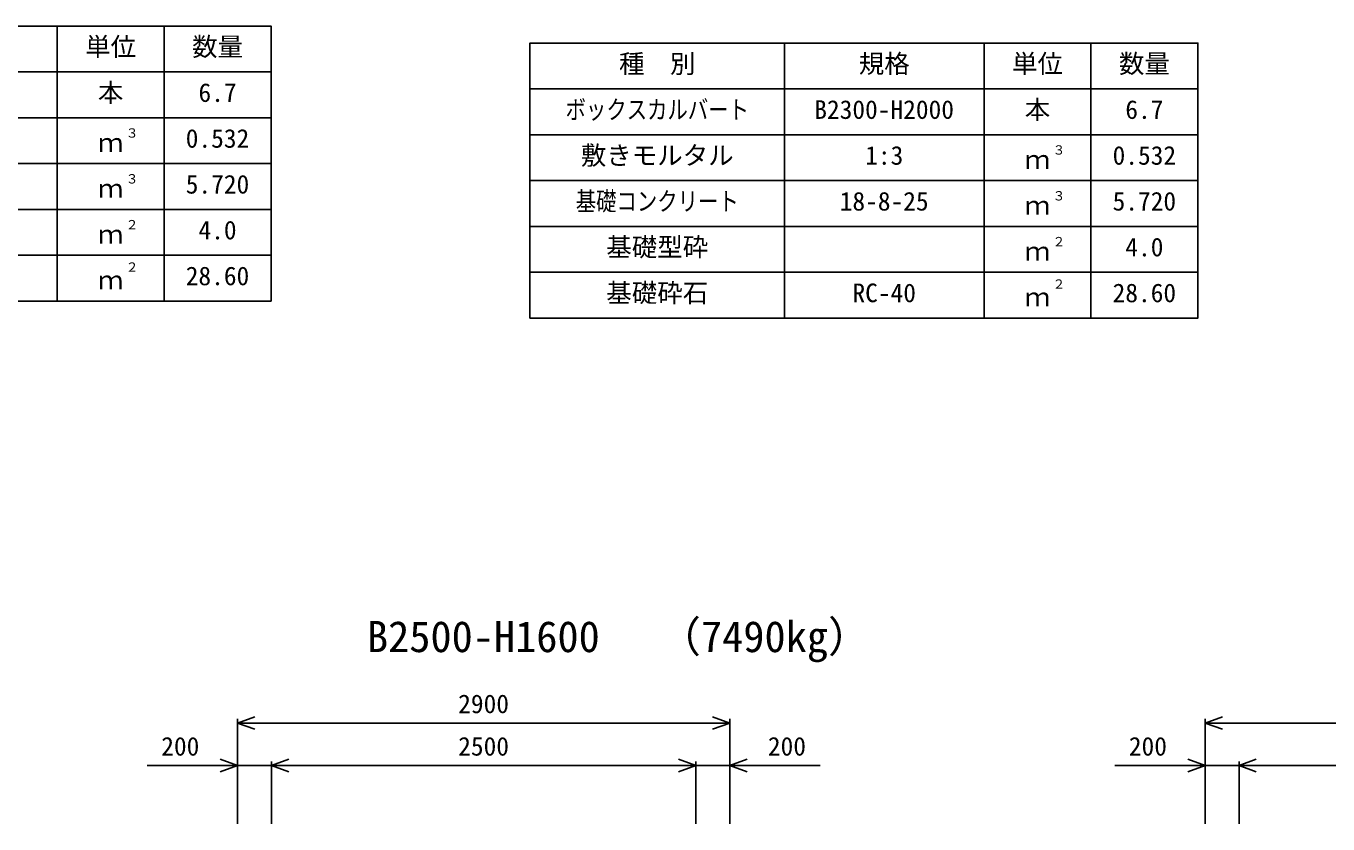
# Model space of a CAD drawing. Units: millimetres, scale not verified. Extents: x -100800 to 100800, y -35640 to 35640.
# Drawn here: x 29543 to 37213, y 9158 to 13859 of the extents above; entities that cross this region are included whole.
import ezdxf
from ezdxf.enums import TextEntityAlignment as Align

# ---------------------------------------------------------------- set-up
doc = ezdxf.new("R2010")
doc.units = ezdxf.units.MM
doc.header["$LTSCALE"] = 120
for name, color, linetype, lineweight in [('0-0_DIM', 7, 'Continuous', 25), ('0-3_HYO', 3, 'Continuous', 25), ('0-4_HYO2', 4, 'Continuous', 25), ('0-7_TXT', 7, 'Continuous', 25)]:
    doc.layers.add(name, color=color, linetype=linetype, lineweight=lineweight)
doc.styles.add('ＭＳ ゴシック', font='')
doc.styles.get('ＭＳ ゴシック').set_extended_font_data('MS Gothic')

msp = doc.modelspace()

# ---------------------------------------------------------------- linework, layer by layer
at = {"layer": '0-0_DIM'}
for p, q in [((30789.1, 9776.6), (30789.1, 9158)), ((30789.1, 9752.6), (33689.1, 9752.6)), ((33689.1, 9776.6), (33689.1, 9158)), ((36489.1, 9776.6), (36489.1, 9158)), ((36489.1, 9752.6), (39389.1, 9752.6)), ((30989.1, 9526.6), (30989.1, 9158)), ((33489.1, 9526.6), (33489.1, 9158)), ((36689.1, 9526.6), (36689.1, 9158)), ((30256.4, 9502.6), (30789.1, 9502.6)), ((34221.8, 9502.6), (33689.1, 9502.6)), ((35956.4, 9502.6), (36489.1, 9502.6))]:
    msp.add_line(p, q, dxfattribs=at)
for points in [[(30890.6, 9715.7), (30789.1, 9752.6), (30890.6, 9789.6)], [(33587.6, 9715.7), (33689.1, 9752.6), (33587.6, 9789.6)], [(36590.6, 9715.7), (36489.1, 9752.6), (36590.6, 9789.6)], [(30687.6, 9465.7), (30789.1, 9502.6), (30687.6, 9539.6)], [(31090.6, 9465.7), (30989.1, 9502.6), (31090.6, 9539.6)], [(33387.6, 9465.7), (33489.1, 9502.6), (33387.6, 9539.6)], [(33790.6, 9465.7), (33689.1, 9502.6), (33790.6, 9539.6)], [(36387.6, 9465.7), (36489.1, 9502.6), (36387.6, 9539.6)], [(36790.6, 9465.7), (36689.1, 9502.6), (36790.6, 9539.6)], [(30789.1, 9502.6), (30989.1, 9502.6), (33489.1, 9502.6), (33689.1, 9502.6)], [(36489.1, 9502.6), (36689.1, 9502.6), (39189.1, 9502.6), (39389.1, 9502.6)]]:
    msp.add_lwpolyline(points, dxfattribs=at)
at = {"layer": '0-3_HYO'}
for p, q in [((29726.6, 13858.6), (29726.6, 12238.6)), ((30356.6, 13858.6), (30356.6, 12238.6)), ((34011.6, 13758.6), (34011.6, 12138.6)), ((35186.6, 13758.6), (35186.6, 12138.6)), ((35816.6, 13758.6), (35816.6, 12138.6)), ((27051.6, 13588.6), (30986.6, 13588.6)), ((32511.6, 13488.6), (36446.6, 13488.6))]:
    msp.add_line(p, q, dxfattribs=at)
for points in [[(27051.6, 12238.6), (30986.6, 12238.6), (30986.6, 13858.6), (27051.6, 13858.6)], [(32511.6, 12138.6), (36446.6, 12138.6), (36446.6, 13758.6), (32511.6, 13758.6)]]:
    msp.add_lwpolyline(points, close=True, dxfattribs=at)
at = {"layer": '0-4_HYO2'}
for p, q in [((27051.6, 13318.6), (30986.6, 13318.6)), ((32511.6, 13218.6), (36446.6, 13218.6)), ((27051.6, 13048.6), (30986.6, 13048.6)), ((32511.6, 12948.6), (36446.6, 12948.6)), ((27051.6, 12778.6), (30986.6, 12778.6)), ((32511.6, 12678.6), (36446.6, 12678.6)), ((27051.6, 12508.6), (30986.6, 12508.6)), ((32511.6, 12408.6), (36446.6, 12408.6))]:
    msp.add_line(p, q, dxfattribs=at)

# ---------------------------------------------------------------- texts
at = {"layer": '0-0_DIM', "style": 'ＭＳ ゴシック'}
for s, p in [('2900', (32089.1, 9777.6)), ('200', (30339.8, 9527.6)), ('2500', (32089.1, 9527.6)), ('200', (33913.4, 9527.6)), ('200', (36039.8, 9527.6))]:
    msp.add_text(s, height=110, dxfattribs=at).set_placement(p, align=Align.BOTTOM_LEFT)
at = {"layer": '0-7_TXT', "style": 'ＭＳ ゴシック'}
for s, height, p in [('単位', 110, (29891.6, 13648.6)), ('数量', 110, (30521.6, 13648.6)), ('種\u3000別', 110, (33036.6, 13548.6)), ('規格', 110, (34449.1, 13548.6)), ('単位', 110, (35351.6, 13548.6)), ('数量', 110, (35981.6, 13548.6)), ('本', 110, (29966.6, 13378.6)), ('6.7', 110, (30559.1, 13378.6)), ('B2300-H2000', 110, (34186.6, 13278.6)), ('本', 110, (35426.6, 13278.6)), ('6.7', 110, (36019.1, 13278.6)), ('ｍ', 110, (29966.6, 13083.6)), ('３', 55, (30130.5, 13184.5)), ('0.532', 110, (30484.1, 13108.6)), ('敷きモルタル', 110, (32811.6, 13008.6)), ('1:3', 110, (34486.6, 13008.6)), ('３', 55, (35590.5, 13084.5)), ('0.532', 110, (35944.1, 13008.6)), ('ｍ', 110, (35426.6, 12983.6)), ('３', 55, (30130.5, 12914.5)), ('5.720', 110, (30484.1, 12838.6)), ('ｍ', 110, (29966.6, 12813.6)), ('３', 55, (35590.5, 12814.5)), ('18-8-25', 110, (34336.6, 12738.6)), ('ｍ', 110, (35426.6, 12713.6)), ('5.720', 110, (35944.1, 12738.6)), ('ｍ', 110, (29966.6, 12543.6)), ('２', 55, (30130.5, 12644.5)), ('4.0', 110, (30559.1, 12568.6)), ('基礎型砕', 110, (32961.6, 12468.6)), ('２', 55, (35590.5, 12544.5)), ('4.0', 110, (36019.1, 12468.6)), ('ｍ', 110, (35426.6, 12443.6)), ('２', 55, (30130.5, 12394.5)), ('28.60', 110, (30484.1, 12298.6)), ('ｍ', 110, (29966.6, 12273.6)), ('基礎砕石', 110, (32961.6, 12198.6)), ('２', 55, (35590.5, 12294.5)), ('RC-40', 110, (34411.6, 12198.6)), ('ｍ', 110, (35426.6, 12173.6)), ('28.60', 110, (35944.1, 12198.6)), ('（7490kg）', 183.3, (33269.3, 10115.3)), ('B2500-H1600', 183.3, (31551.6, 10115.3))]:
    msp.add_text(s, height=height, dxfattribs=at).set_placement(p, align=Align.BOTTOM_LEFT)
at = {"layer": '0-7_TXT', "style": 'ＭＳ ゴシック', "width": 0.8}
for s, p in [('ボックスカルバート', (32721.6, 13278.6)), ('基礎コンクリート', (32781.6, 12738.6))]:
    msp.add_text(s, height=110, dxfattribs=at).set_placement(p, align=Align.BOTTOM_LEFT)

doc.saveas('drawing.dxf')
